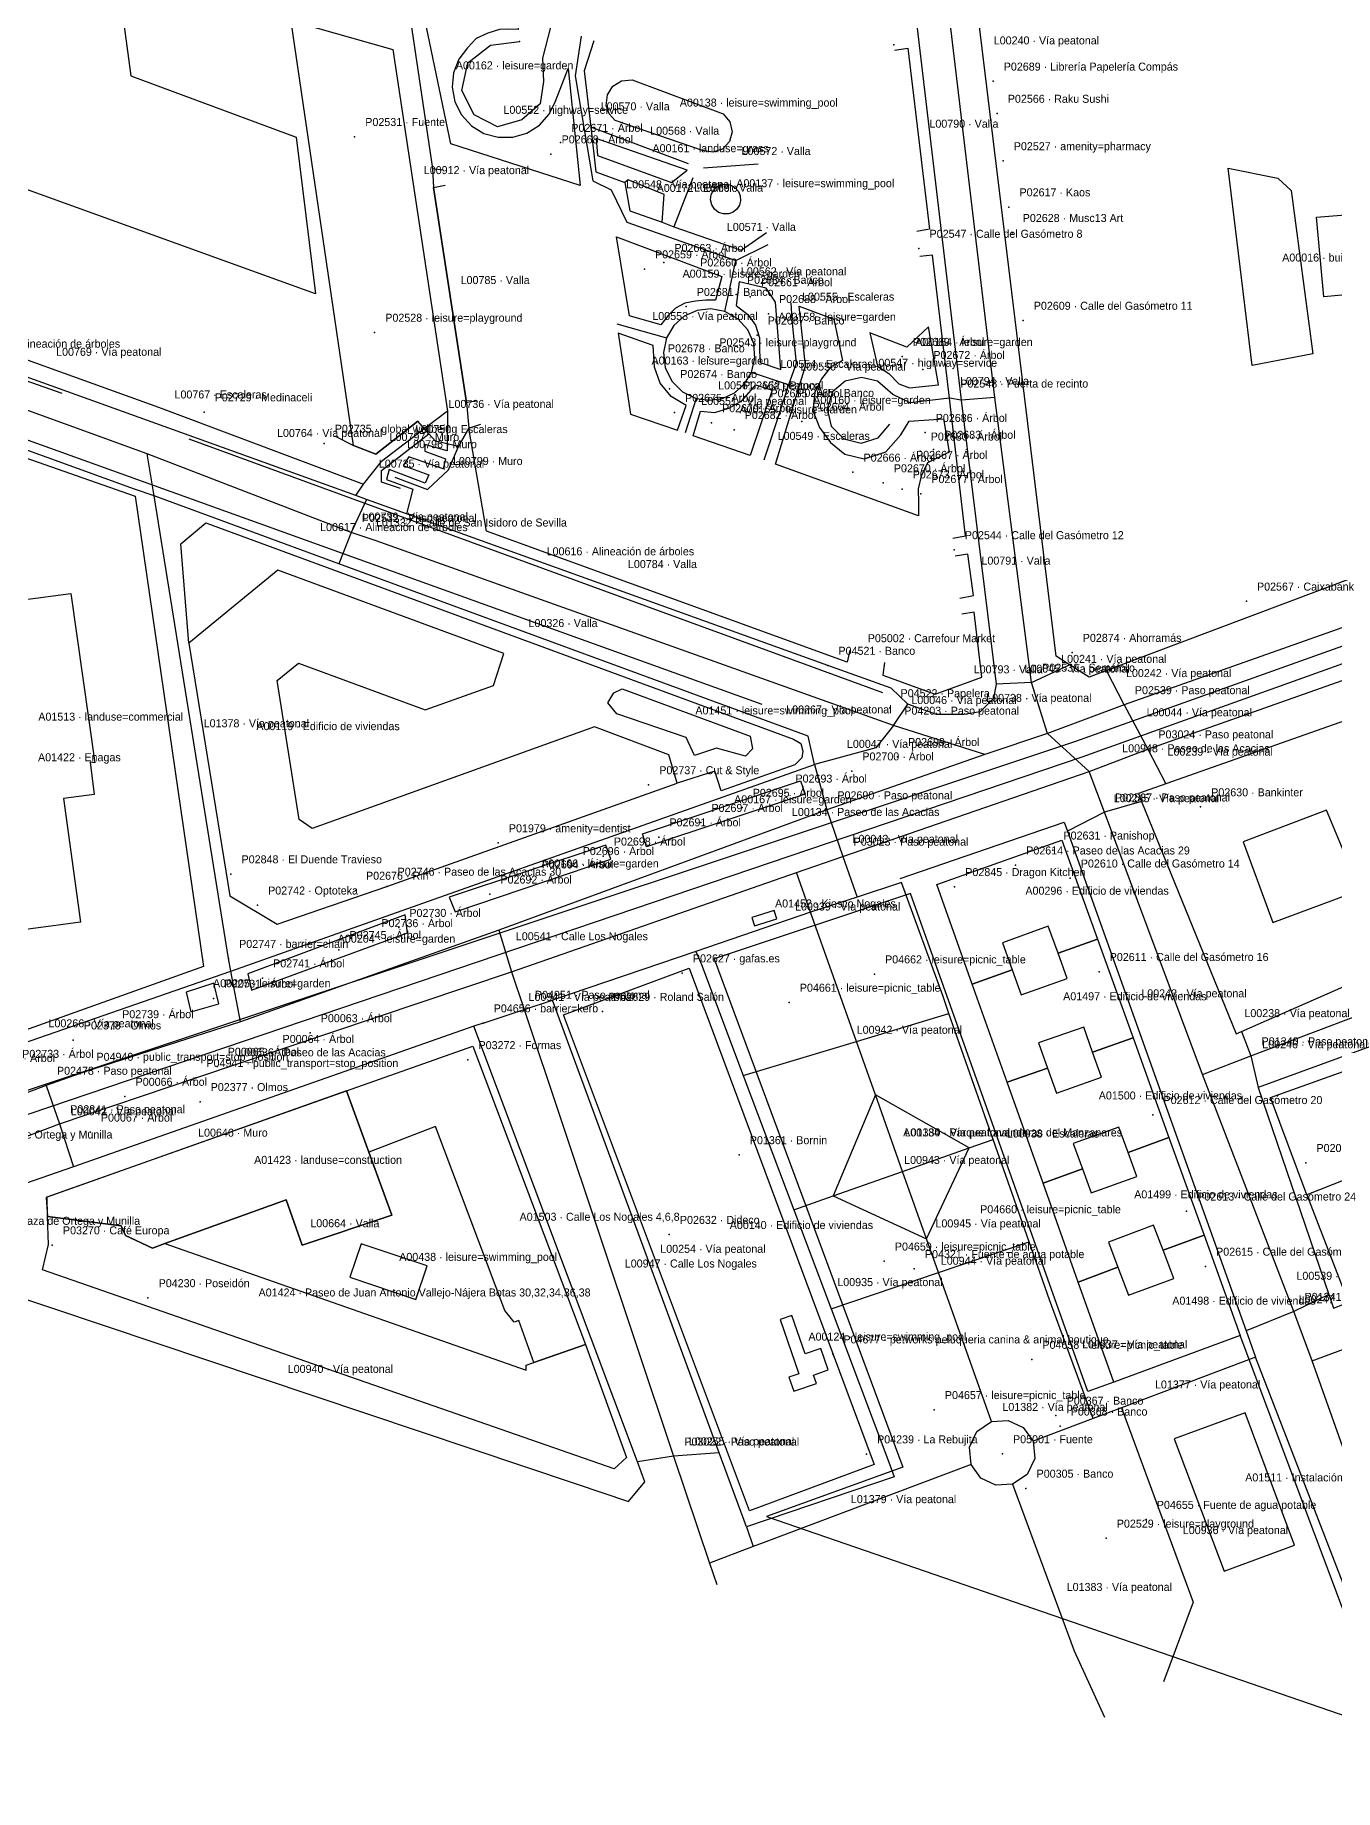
# Model space of a CAD drawing. Header units: metres. Extents: x 436207 to 441321, y 4465685 to 4475088.
# Drawn here: x 439737.2 to 439980.8, y 4472593.1 to 4472921.9 of the extents above; entities that cross this region are included whole.
import ezdxf

# ---------------------------------------------------------------- set-up
doc = ezdxf.new("R2010")
doc.units = ezdxf.units.M
for name, color, linetype, true_color in [('G_A_BAR', 7, 'CONTINUOUS', 0x333333), ('G_A_COM', 7, 'CONTINUOUS', 0xce3b37), ('G_A_EDI', 7, 'CONTINUOUS', 0xa4a4a4), ('G_A_VER', 7, 'CONTINUOUS', 0x4d745d), ('G_L_ACC', 7, 'CONTINUOUS', 0xe68241), ('G_L_BAR', 7, 'CONTINUOUS', 0x333333), ('G_L_EQU', 7, 'CONTINUOUS', 0x8e5aa4), ('G_L_TRA', 7, 'CONTINUOUS', 0x376b91), ('G_L_VER', 7, 'CONTINUOUS', 0x4d745d), ('G_L_VIA', 7, 'CONTINUOUS', 0x555555), ('G_P_ACC', 7, 'CONTINUOUS', 0xe68241), ('G_P_BAR', 7, 'CONTINUOUS', 0x333333), ('G_P_COM', 7, 'CONTINUOUS', 0xce3b37), ('G_P_DIR', 7, 'CONTINUOUS', 0x756bb1), ('G_P_EQU', 7, 'CONTINUOUS', 0x8e5aa4), ('G_P_MOB', 7, 'CONTINUOUS', 0x268c9e), ('G_P_TRA', 7, 'CONTINUOUS', 0x376b91), ('G_P_UMB', 7, 'CONTINUOUS', 0x9e6a39), ('G_P_VER', 7, 'CONTINUOUS', 0x4d745d), ('T_A_BAR', 7, 'CONTINUOUS', 0x333333), ('T_A_COM', 7, 'CONTINUOUS', 0xce3b37), ('T_A_EDI', 7, 'CONTINUOUS', 0xa4a4a4), ('T_A_VER', 7, 'CONTINUOUS', 0x4d745d), ('T_L_ACC', 7, 'CONTINUOUS', 0xe68241), ('T_L_BAR', 7, 'CONTINUOUS', 0x333333), ('T_L_VER', 7, 'CONTINUOUS', 0x4d745d), ('T_L_VIA', 7, 'CONTINUOUS', 0x555555), ('T_P_ACC', 7, 'CONTINUOUS', 0xe68241), ('T_P_BAR', 7, 'CONTINUOUS', 0x333333), ('T_P_COM', 7, 'CONTINUOUS', 0xce3b37), ('T_P_DIR', 7, 'CONTINUOUS', 0x756bb1), ('T_P_EQU', 7, 'CONTINUOUS', 0x8e5aa4), ('T_P_MOB', 7, 'CONTINUOUS', 0x268c9e), ('T_P_TRA', 7, 'CONTINUOUS', 0x376b91), ('T_P_UMB', 7, 'CONTINUOUS', 0x9e6a39), ('T_P_VER', 7, 'CONTINUOUS', 0x4d745d)]:
    doc.layers.add(name, color=color, linetype=linetype, true_color=true_color)

msp = doc.modelspace()

# ---------------------------------------------------------------- linework, layer by layer
at = {"layer": 'G_A_BAR'}
msp.add_lwpolyline([(439699.85, 4472855.12), (439755.9, 4472835.52), (439768.75, 4472747.34), (439729.16, 4472733.26), (439716.6, 4472740.95)], close=True, dxfattribs=at)
at = {"layer": 'G_A_COM'}
msp.add_lwpolyline([(439871.51, 4472756.56), (439872.02, 4472754.95), (439876.19, 4472756.29), (439875.68, 4472757.88)], close=True, dxfattribs=at)
at = {"layer": 'G_A_EDI'}
for points in [[(439960.8, 4472896.96), (439970.12, 4472895.08), (439972.61, 4472892.79), (439976.68, 4472862.15), (439965.29, 4472859.97)], [(439855.08, 4472892.06), (439848.3, 4472894.81), (439847.68, 4472894.27), (439848.63, 4472888.97), (439854.68, 4472886.86)], [(439824.99, 4472806.02), (439782.66, 4472821.61), (439765.97, 4472807.96), (439773.67, 4472760.62), (439782.54, 4472755.31), (439803.11, 4472762.37), (439857.51, 4472781.72), (439855.94, 4472787.05), (439842.01, 4472792.25), (439789.11, 4472773.25), (439786.64, 4472774.92), (439782.53, 4472800.96), (439786.55, 4472804.21), (439810.26, 4472795.46), (439823.08, 4472800.01)], [(439719.61, 4472813.62), (439730.05, 4472815.14), (439730.14, 4472814.01), (439733.85, 4472814.46), (439733.94, 4472815.96), (439743.87, 4472817.26), (439748.36, 4472785.51), (439747.47, 4472785.62), (439748.21, 4472779.58), (439742.46, 4472778.83), (439745.69, 4472755.65), (439717.69, 4472751.91), (439716.17, 4472762.26), (439717.13, 4472762.08), (439716.74, 4472766.1), (439715.37, 4472765.98), (439713.95, 4472776.38), (439726.82, 4472778.08), (439726.36, 4472782.13), (439723.99, 4472782.02)], [(439912.8, 4472744.07), (439906.16, 4472762.72), (439929.6, 4472771.04), (439936.29, 4472752.5), (439928.89, 4472749.85), (439927.05, 4472754.9), (439918.48, 4472751.82), (439920.31, 4472746.76)], [(439936.29, 4472752.5), (439942.96, 4472733.97), (439935.38, 4472731.3), (439933.72, 4472736), (439925.25, 4472733.03), (439926.91, 4472728.33), (439919.35, 4472725.67), (439912.8, 4472744.07), (439920.31, 4472746.76), (439922.01, 4472742.07), (439930.59, 4472745.14), (439928.89, 4472749.85)], [(439859.74, 4472747.04), (439894.43, 4472654.03), (439871.06, 4472645.33), (439836.21, 4472738.29)], [(439975.54, 4472704.59), (439968.74, 4472722.83), (440008.49, 4472737.07), (440016.13, 4472719.47), (440005.36, 4472715.61), (440002.63, 4472722.07), (439985.08, 4472715.85), (439987.43, 4472709.25)], [(439830.66, 4472673.12), (439827.86, 4472680.99), (439826.94, 4472680.72), (439825.19, 4472682.88), (439812.23, 4472717.37), (439799.73, 4472712.54), (439795.51, 4472724.05), (439819.18, 4472732.42), (439840.35, 4472676.53)], [(439926.08, 4472706.77), (439919.35, 4472725.67), (439926.91, 4472728.33), (439928.59, 4472723.61), (439937.05, 4472726.59), (439935.38, 4472731.3), (439942.96, 4472733.97), (439949.69, 4472715.3), (439942.01, 4472712.52), (439940.27, 4472717.28), (439931.74, 4472714.19), (439933.48, 4472709.44)], [(439975.54, 4472704.59), (439982.64, 4472686.12), (440023.98, 4472701.04), (440023.74, 4472701.81), (440016.13, 4472719.47), (440005.36, 4472715.61), (440008.31, 4472708.63), (439989.63, 4472702.34), (439987.43, 4472709.25)], [(439932.68, 4472688.23), (439926.08, 4472706.77), (439933.48, 4472709.44), (439935.12, 4472704.92), (439943.65, 4472707.99), (439942.01, 4472712.52), (439949.69, 4472715.3), (439956.28, 4472697.04), (439948.6, 4472694.18), (439946.82, 4472698.9), (439938.33, 4472695.72), (439940.11, 4472691)], [(439840.35, 4472676.53), (439848.03, 4472655.33), (439845.7, 4472653.2), (439738.56, 4472690.52), (439739.68, 4472695.23), (439739.51, 4472700.53), (439753.28, 4472698.73), (439754.09, 4472696.93), (439759.15, 4472694.56), (439761.49, 4472695.42), (439829.23, 4472671.69), (439829.23, 4472672.64), (439830.66, 4472673.12)], [(439932.68, 4472688.23), (439940.11, 4472691), (439942.1, 4472685.74), (439950.58, 4472688.91), (439948.6, 4472694.18), (439956.28, 4472697.04), (439963.06, 4472678.22), (439939.35, 4472669.48)]]:
    msp.add_lwpolyline(points, close=True, dxfattribs=at)
at = {"layer": 'G_A_VER'}
for points in [[(439687.74, 4472977.42), (439749.68, 4472954.62), (439755.11, 4472914.29), (439786.12, 4472902.79), (439789.72, 4472873.4), (439728.42, 4472895.51), (439722.23, 4472936.27), (439696.94, 4472945.03), (439687.08, 4472945.16), (439686.24, 4472952.21), (439682.95, 4472978.99)], [(439777.32, 4472977.59), (439781.16, 4472976.48), (439784.24, 4472975.14), (439800.9, 4472969.26), (439811.64, 4472896.89), (439811.86, 4472893.32), (439818.01, 4472853.05), (439818.44, 4472848.27), (439816.5, 4472844.83), (439812.2, 4472845.82), (439810.96, 4472847.2), (439808.87, 4472849.54), (439801.04, 4472843.4), (439796.86, 4472844.98)], [(439837.08, 4472915.67), (439839.3, 4472893.72), (439815.08, 4472901.53), (439808.68, 4472932.13), (439827.73, 4472924.98), (439827.72, 4472922.94), (439825.91, 4472923.04), (439824.18, 4472922.95), (439822.01, 4472922.28), (439819.83, 4472921.28), (439818.22, 4472919.49), (439816.61, 4472917.4), (439815.61, 4472914.85), (439815.34, 4472912.12), (439815.84, 4472909.42), (439817.07, 4472906.95), (439818.94, 4472904.93), (439821.29, 4472903.49), (439823.95, 4472902.75), (439826.7, 4472902.77), (439829.35, 4472903.54), (439831.68, 4472905.01), (439833.51, 4472907.06), (439834.71, 4472909.53)], [(439849.09, 4472913.51), (439866.13, 4472907.13), (439867.4, 4472905.68), (439867.84, 4472903.8), (439867.33, 4472901.94), (439866.02, 4472900.54), (439864.18, 4472899.94), (439862.28, 4472900.25), (439845.87, 4472905.89), (439844.77, 4472907.13), (439844.22, 4472908.71), (439844.42, 4472910.72), (439845.42, 4472912.31), (439847.07, 4472913.33)], [(439842.31, 4472902.51), (439842.6, 4472899.34), (439856.46, 4472894.28), (439859.36, 4472896.58)], [(439863.78, 4472891.05), (439863.91, 4472892.01), (439864.36, 4472892.88), (439865.09, 4472893.52), (439865.99, 4472893.89), (439866.87, 4472893.94), (439867.72, 4472893.73), (439868.46, 4472893.25), (439869.02, 4472892.57), (439869.33, 4472891.76), (439869.39, 4472890.88), (439869.17, 4472890.03), (439868.69, 4472889.29), (439868, 4472888.74), (439867.19, 4472888.42), (439866.21, 4472888.39), (439865.28, 4472888.68), (439864.51, 4472889.28), (439863.98, 4472890.09)], [(439984.27, 4472888.34), (439986.17, 4472873.54), (439978.71, 4472872.83), (439977.36, 4472887.79)], [(439865.88, 4472876.67), (439864.71, 4472872.21), (439862.91, 4472872.23), (439860.92, 4472872.04), (439858.95, 4472871.66), (439857.2, 4472870.73), (439855.81, 4472869.33), (439854.47, 4472867.62), (439848.6, 4472869.31), (439846.15, 4472884.07)], [(439869.15, 4472875.66), (439868.58, 4472871.24), (439870.76, 4472869.57), (439872.19, 4472867.55), (439872.95, 4472865.19), (439872.96, 4472862.71), (439873.06, 4472860.58), (439876.94, 4472859.26), (439875.95, 4472871.88), (439874.19, 4472874.51)], [(439886.88, 4472868.64), (439888.49, 4472860.93), (439886.34, 4472859.72), (439884.53, 4472857.49), (439883.32, 4472854.93), (439882.93, 4472851.57), (439884.19, 4472848.34), (439886.26, 4472845.54), (439888.96, 4472843.36), (439892.56, 4472842.52), (439896.62, 4472843.8), (439899.45, 4472846.97), (439901.01, 4472849.57), (439907.45, 4472849.97), (439908.46, 4472843.76), (439904.45, 4472841.74), (439903.26, 4472839.24), (439902.69, 4472836.88), (439902.73, 4472834.23), (439902.77, 4472831.84), (439875.93, 4472841.51), (439881.58, 4472859.92), (439880.39, 4472871.11)], [(439852.98, 4472863.72), (439846.45, 4472866.03), (439848.74, 4472850.85), (439857.58, 4472847.84), (439859.18, 4472852.5), (439856.38, 4472854.2), (439854.34, 4472856.67), (439853.23, 4472859.66)], [(439893.63, 4472866.08), (439895.07, 4472859.84), (439897.2, 4472858.5), (439899.08, 4472856.56), (439901.04, 4472855.83), (439906.47, 4472856.38), (439904.63, 4472867.22), (439900.57, 4472863.43)], [(439872.28, 4472856.39), (439875.33, 4472855.39), (439871.2, 4472843.13), (439860.53, 4472846.8), (439861.88, 4472851.45), (439864.58, 4472851.21), (439867.22, 4472851.99), (439869.63, 4472853.37)], [(439847.19, 4472799.38), (439871.17, 4472790.52), (439871.63, 4472788.12), (439870.3, 4472786.79), (439864.87, 4472788.28), (439860.75, 4472786.87), (439859.2, 4472790.26), (439846.19, 4472794.69), (439844.51, 4472796.76), (439845.62, 4472798.67)], [(439880.62, 4472782.14), (439881.48, 4472779.67), (439851.79, 4472769.81), (439851, 4472772.22)], [(439814.78, 4472760.34), (439815.9, 4472757.6), (439845.07, 4472767.49), (439844.12, 4472770.1)], [(439901.25, 4472761.03), (439864.45, 4472748.81), (439899.83, 4472653.54), (439874.28, 4472644.27), (439990.83, 4472604.09), (439963.06, 4472678.22), (439939.35, 4472669.48), (439934.48, 4472667.69)], [(439806.97, 4472753.68), (439806.51, 4472757.07), (439777.05, 4472745.96), (439777.72, 4472742.9)], [(439770.67, 4472744.26), (439765.45, 4472742.54), (439766.34, 4472738.85), (439771.57, 4472740.39)], [(439739.4, 4472704.2), (439795.51, 4472724.05), (439799.73, 4472712.54), (439804.03, 4472700.73), (439787.24, 4472695.11), (439784.19, 4472703.65), (439761.49, 4472695.42), (439759.15, 4472694.56), (439754.09, 4472696.93), (439753.28, 4472698.73), (439739.51, 4472700.53)], [(439798.3, 4472695.41), (439796.16, 4472689.13), (439808.53, 4472684.96), (439810.66, 4472691.25)], [(439879.37, 4472667.77), (439883.6, 4472669.23), (439883.05, 4472670.8), (439885.8, 4472671.76), (439884.41, 4472675.75), (439881.52, 4472674.75), (439879.02, 4472681.95), (439876.8, 4472681.19), (439880.34, 4472671.03), (439878.46, 4472670.38)], [(439963.97, 4472663.74), (439950.69, 4472658.83), (439960.02, 4472634.07), (439973.22, 4472638.89)]]:
    msp.add_lwpolyline(points, close=True, dxfattribs=at)
at = {"layer": 'G_L_ACC'}
for points in [[(439878.83, 4472871.7), (439879.02, 4472868.58)], [(439878.35, 4472856.39), (439871.44, 4472858.69)], [(439760.27, 4472852.18), (439762.31, 4472851.44)], [(439810.85, 4472848.67), (439802.06, 4472841.98)], [(439874.92, 4472845.83), (439873.76, 4472842.26)], [(439927.27, 4472684.92), (439923.47, 4472695.74), (439916.74, 4472714.93), (439908.45, 4472738.56), (439907.35, 4472741.71)]]:
    msp.add_lwpolyline(points, dxfattribs=at)
at = {"layer": 'G_L_BAR'}
for points in [[(439822.6, 4472957.69), (439823.59, 4472960.72), (439800.9, 4472969.26), (439811.64, 4472896.89), (439813.6, 4472896.66)], [(439841.87, 4472920.86), (439840.1, 4472915.19), (439841.3, 4472904.67), (439842.25, 4472896.29), (439847.68, 4472894.27)], [(439898.24, 4472919.1), (439900.75, 4472919.48), (439904.83, 4472885.52), (439902.43, 4472885.07)], [(439859.6, 4472897.79), (439841.3, 4472904.67)], [(439862.47, 4472897.04), (439872.68, 4472897.8)], [(439820.08, 4472853.28), (439818.01, 4472853.05), (439811.86, 4472893.32), (439814.03, 4472893.78)], [(439860.43, 4472895.15), (439856.89, 4472885.97)], [(439854.68, 4472886.86), (439856.89, 4472885.97), (439869.48, 4472881.58), (439874.27, 4472884.91)], [(439909.18, 4472827.63), (439911.56, 4472828.08), (439908.58, 4472853.85), (439905.37, 4472880.64), (439903, 4472880.44)], [(439793.25, 4472846.81), (439796.86, 4472844.98), (439801.04, 4472843.4), (439808.87, 4472849.54)], [(439805.66, 4472836.91), (439802.08, 4472838.14), (439802.09, 4472840.29), (439810.96, 4472847.2), (439812.2, 4472845.82)], [(439804.6, 4472839.07), (439810.69, 4472836.76), (439814.67, 4472840.42), (439816.5, 4472844.83), (439818.44, 4472848.27)], [(439889.89, 4472806.61), (439889.37, 4472804.39), (439821.77, 4472828.91), (439818.44, 4472848.27), (439820.72, 4472848.97)], [(439765.97, 4472807.96), (439764.46, 4472826.57), (439769.19, 4472830.52), (439879.29, 4472789.93), (439880.71, 4472789.13), (439881.05, 4472787.7), (439880.9, 4472786.46), (439879.55, 4472785.15), (439865.77, 4472780.3), (439864.57, 4472783.99), (439857.51, 4472781.72)], [(439910.52, 4472816.39), (439913.05, 4472816.87), (439912.01, 4472824.6), (439909.59, 4472824.27)], [(439896.39, 4472804.31), (439896.06, 4472801.95), (439905.86, 4472798.41), (439914.62, 4472801.56), (439913.16, 4472813.77), (439910.87, 4472813.4)], [(439795.51, 4472724.05), (439739.25, 4472704.07), (439739.51, 4472700.53)], [(439761.49, 4472695.42), (439784.19, 4472703.65), (439787.24, 4472695.11), (439804.03, 4472700.73), (439799.73, 4472712.54)]]:
    msp.add_lwpolyline(points, dxfattribs=at)
at = {"layer": 'G_L_EQU'}
msp.add_lwpolyline([(439969.18, 4472755.58), (439985.49, 4472761.65), (439979.22, 4472776.65), (439963.57, 4472770.73), (439969.18, 4472755.58)], dxfattribs=at)
at = {"layer": 'G_L_TRA'}
for points in [[(440232.9, 4472939.23), (440229.42, 4472930.53), (440224.48, 4472920.8), (440219.49, 4472913.15), (440213.49, 4472905.57), (440205.01, 4472896.83), (440197.51, 4472890.38), (440186.24, 4472882.92), (440174.04, 4472876.45), (440161.54, 4472871.54), (440100.46, 4472849.64), (440042.92, 4472829.07), (439932.19, 4472789.5)], [(440235.67, 4472938.54), (440232.02, 4472929.27), (440226.88, 4472919.33), (440221.74, 4472911.21), (440215.77, 4472903.21), (440206.82, 4472894.1), (440198.77, 4472887.12), (440187.74, 4472879.77), (440174.9, 4472873.72), (440161.7, 4472868.4), (440149.76, 4472864.11), (440101.94, 4472846.93), (440014.3, 4472815.56), (439933.33, 4472786.57)], [(439932.19, 4472789.5), (439716.89, 4472717.85), (439690.3, 4472705.73), (439664.9, 4472691.47), (439581.56, 4472625.1), (439532.93, 4472587.26), (439516.69, 4472569.47), (439502.44, 4472549.88), (439494.56, 4472531.23), (439391.83, 4472276.47), (439379.71, 4472256.39), (439362.21, 4472238.4), (439338.46, 4472218.33), (439175.21, 4472103.51), (438858.95, 4471873.18), (438826.24, 4471849.55), (438776.38, 4471813.89), (438608.36, 4471695.75)], [(439933.33, 4472786.57), (439717.89, 4472713.57), (439690.24, 4472700.77), (439665.82, 4472685.52), (439586.21, 4472620.35), (439535.39, 4472582.3), (439521.17, 4472567.6), (439506.92, 4472548.14), (439498.64, 4472530.8), (439395.66, 4472276.42), (439383.11, 4472255.66), (439365.1, 4472235.99), (439338.9, 4472215.12), (439177.53, 4472100.76), (439146.53, 4472078.26), (438860.91, 4471870.85), (438828.02, 4471847.42), (438778.47, 4471811.11), (438609.85, 4471693.69)]]:
    msp.add_lwpolyline(points, dxfattribs=at)
at = {"layer": 'G_L_VER'}
for points in [[(439742.22, 4472854.71), (439704.68, 4472867.95)], [(439873.42, 4472796.43), (439703.73, 4472857.47)], [(439896.07, 4472798.62), (439766.02, 4472846.21)]]:
    msp.add_lwpolyline(points, dxfattribs=at)
at = {"layer": 'G_L_VIA'}
for points in [[(439926.95, 4472791.05), (439923.92, 4472800.61), (439917.02, 4472853.96), (439906.92, 4472938.99), (439905.4, 4472951.65), (439903.61, 4472966.57), (439897.71, 4473012.71), (439893.72, 4473048.66), (439890.99, 4473059.57)], [(439780.96, 4472978.29), (439781.16, 4472976.48), (439785.71, 4472934.3), (439789.63, 4472923.31), (439804.19, 4472919.19), (439814.45, 4472851.41), (439814.39, 4472844), (439810.21, 4472845.2), (439810.19, 4472843.91), (439814.07, 4472842.52), (439813.64, 4472840.61), (439807.21, 4472842.84), (439806.17, 4472841.27), (439810.93, 4472839.52), (439810.26, 4472837.95), (439803.54, 4472840.49), (439803, 4472838.62), (439807.95, 4472836.83), (439806.77, 4472832.19)], [(440011.89, 4472830.63), (439937.98, 4472802.8), (439934.7, 4472801.56), (439931.04, 4472803.91), (439928.54, 4472805.52), (439910.82, 4472951.27), (439913.59, 4472955), (439914.74, 4472954.72), (439992.17, 4472935.8), (440010.28, 4472931.27), (440014.98, 4472912.34), (440024.57, 4472867.14)], [(439901.48, 4472931.7), (439910.77, 4472853.48), (439917.27, 4472800.25), (439916.8, 4472797.57), (439914.27, 4472795.09), (439911.21, 4472794.57), (439906.09, 4472794.61), (439900.72, 4472796.53), (439897.63, 4472799.49), (439885.74, 4472803.77), (439806.77, 4472832.19), (439799.25, 4472834.9), (439797.28, 4472835.61), (439696.36, 4472871.93), (439694.62, 4472872.87), (439690.37, 4472903.21), (439683.53, 4472952.05)], [(439833.85, 4472923.67), (439832.27, 4472917.61), (439832.46, 4472913.21), (439831.84, 4472909), (439828.42, 4472906.02), (439823.82, 4472904.7), (439819.45, 4472906.96), (439817.13, 4472911.53), (439818.3, 4472916.73), (439822.51, 4472920.02), (439827.94, 4472920.7)], [(439839.53, 4472921.7), (439838.38, 4472914.29), (439841.68, 4472894.57), (439845.12, 4472892.93), (439848.1, 4472886.82), (439868.49, 4472879.68), (439874.55, 4472882.66)], [(439866.44, 4472870.09), (439868.49, 4472879.68)], [(439915.19, 4472787.09), (439898.08, 4472792.55), (439801.07, 4472827.16), (439796.42, 4472828.67), (439758.19, 4472843.42), (439696.17, 4472865.94), (439683.56, 4472870.34)], [(439863.84, 4472870.59), (439861.23, 4472870.29), (439858.83, 4472869.21), (439856.86, 4472867.46), (439855.52, 4472865.19), (439854.92, 4472862.44), (439855.26, 4472859.62), (439856.49, 4472857.08), (439858.49, 4472855.07), (439861.04, 4472853.82), (439863.52, 4472853.46), (439866, 4472853.82), (439868.27, 4472854.89), (439870.14, 4472856.56), (439871.44, 4472858.69), (439872.09, 4472861.39), (439871.85, 4472864.14), (439870.74, 4472866.68), (439868.86, 4472868.74), (439866.44, 4472870.09), (439863.84, 4472870.59)], [(439717.93, 4472867.41), (439760.27, 4472852.18)], [(439846.19, 4472867.82), (439855.52, 4472865.19)], [(439879.02, 4472868.58), (439879.81, 4472860.37), (439878.35, 4472856.39), (439874.92, 4472845.83)], [(439755.77, 4472836.8), (439696.6, 4472858.22), (439711.9, 4472751.23)], [(439917.02, 4472853.96), (439910.77, 4472853.48), (439908.58, 4472853.85), (439901.19, 4472853.01), (439897.96, 4472854.55), (439895.07, 4472857.03), (439892.04, 4472857.76), (439889.02, 4472857.06), (439886.64, 4472855.04), (439885.6, 4472851.88), (439886.37, 4472848.63), (439888.72, 4472846.26), (439891.97, 4472845.45), (439895.17, 4472846.46), (439897.37, 4472848.97)], [(439861.04, 4472853.82), (439858.98, 4472847.34)], [(439762.31, 4472851.44), (439798.72, 4472837.74)], [(439814.45, 4472851.41), (439810.85, 4472848.67)], [(439775.67, 4472737.01), (439773.87, 4472746.46), (439773.41, 4472748.84), (439759.46, 4472835.57), (439758.19, 4472843.42)], [(439797.28, 4472835.61), (439798.72, 4472837.74), (439802.06, 4472841.98)], [(439773.87, 4472746.46), (439883.25, 4472785.23), (439882.07, 4472790.53), (439794.08, 4472822.85), (439759.46, 4472835.57), (439755.77, 4472836.8)], [(439799.25, 4472834.9), (439796.42, 4472828.67), (439794.08, 4472822.85)], [(440038.5, 4472830.55), (440030.93, 4472827.66), (440011.96, 4472821.4), (439941.3, 4472796.39), (439926.95, 4472791.05), (439915.19, 4472787.09), (439885.54, 4472776.69), (439824.05, 4472754.18), (439775.67, 4472737.01), (439746.67, 4472727.69), (439739.26, 4472725.07), (439715.68, 4472716.18)], [(439826.48, 4472746.38), (439879.88, 4472764.97), (439888.58, 4472768), (439934.72, 4472783.88), (439945.71, 4472788.11), (439989.61, 4472803.59), (440008.91, 4472810.36), (440033.48, 4472819.12), (440050.78, 4472826.19)], [(440035.33, 4472812.97), (439992.55, 4472796.87), (439949.12, 4472781.62), (439943.95, 4472779.81), (439944.57, 4472778.27), (439962.29, 4472734.73), (439963.26, 4472735.15), (440010.44, 4472755.92), (440056.87, 4472772.52), (440063.95, 4472775.05), (440048.16, 4472805.16)], [(439923.92, 4472800.61), (439931.04, 4472803.91)], [(439923.92, 4472800.61), (439917.27, 4472800.25)], [(439941.3, 4472796.39), (439937.98, 4472802.8)], [(439898.08, 4472792.55), (439900.72, 4472796.53)], [(439941.3, 4472796.39), (439945.71, 4472788.11)], [(439898.08, 4472792.55), (439894.74, 4472788.33), (439883.25, 4472785.23), (439885.54, 4472776.69)], [(440011.92, 4472579.45), (440002.3, 4472603.95), (439990.96, 4472632.84), (439976.56, 4472673.48), (439973.11, 4472682.7), (439955.95, 4472727.15), (439937.6, 4472776.28), (439934.72, 4472783.88), (439926.95, 4472791.05)], [(439945.71, 4472788.11), (439949.12, 4472781.62)], [(439944.57, 4472778.27), (439937.6, 4472776.28), (439930.64, 4472772.75)], [(439885.54, 4472776.69), (439888.58, 4472768), (439891.25, 4472760.37)], [(439899.32, 4472763.88), (439930.05, 4472774.43), (439930.64, 4472772.75), (439964.17, 4472679.08), (439965.93, 4472674.16)], [(439955.95, 4472727.15), (439965.05, 4472730.59), (440013.51, 4472748.9), (440059.75, 4472766.58), (440077.82, 4472773.49)], [(439916.42, 4472662.06), (439906.5, 4472690.01), (439904.27, 4472696.3), (439899.77, 4472708.95), (439894.66, 4472723.33), (439891.11, 4472733.33), (439882.52, 4472757.52), (439879.88, 4472764.97)], [(439907.35, 4472741.71), (439899.57, 4472763.08), (439891.25, 4472760.37), (439882.52, 4472757.52), (439861.01, 4472750.19), (439834.17, 4472741.05)], [(439966.42, 4472724.69), (439979.64, 4472685.88), (439980.51, 4472683.33), (439982.47, 4472684.05), (440034.03, 4472702.97), (440084.27, 4472721.3), (440089.35, 4472723.16), (440068.94, 4472761.6), (440063.11, 4472759.53), (440016.19, 4472742.89), (439966.42, 4472724.69)], [(439711.9, 4472751.23), (439713.44, 4472740.45), (439728.98, 4472730.96), (439773.87, 4472746.46)], [(439824.05, 4472754.18), (439826.48, 4472746.38)], [(439861.01, 4472750.19), (439862.04, 4472747.71), (439869.87, 4472726.94), (439879.37, 4472701.77), (439886.37, 4472683.21), (439897.21, 4472654.45), (439898.21, 4472651.7), (439870.5, 4472642.35), (439871.73, 4472638.64)], [(439720.28, 4472709.73), (439741.74, 4472717.86), (439767.28, 4472726.52), (439826.48, 4472746.38)], [(439826.48, 4472746.38), (439828.85, 4472739.3), (439856.85, 4472655.57), (439863.54, 4472635.57), (439864.93, 4472631.53)], [(439821.12, 4472736.76), (439828.85, 4472739.3), (439834.17, 4472741.05)], [(439870.5, 4472642.35), (439865.4, 4472656.21), (439834.17, 4472741.05)], [(439869.87, 4472726.94), (439891.11, 4472733.33), (439908.45, 4472738.56)], [(439821.12, 4472736.76), (439819.38, 4472736.15), (439744.38, 4472709.83), (439733.73, 4472706.1), (439732.53, 4472685.96), (439740.22, 4472683.38), (439838.6, 4472650.39), (439848.41, 4472647.09), (439851.47, 4472650.81), (439850.07, 4472654.53), (439819.38, 4472736.15)], [(439963.26, 4472735.15), (439965.05, 4472730.59), (439966.42, 4472724.69)], [(439739.26, 4472725.07), (439741.74, 4472717.86), (439744.38, 4472709.83)], [(439894.66, 4472723.33), (439886.76, 4472704.37), (439904.27, 4472696.3), (439912.24, 4472713.35), (439894.66, 4472723.33)], [(439976.56, 4472673.48), (439985.08, 4472676.64), (440037.17, 4472695.96), (440086.9, 4472713.48), (440106.08, 4472720.25)], [(439879.37, 4472701.77), (439886.76, 4472704.37), (439899.77, 4472708.95), (439912.24, 4472713.35), (439916.74, 4472714.93)], [(439886.37, 4472683.21), (439906.5, 4472690.01), (439923.47, 4472695.74)], [(439979.64, 4472685.88), (439973.11, 4472682.7), (439964.17, 4472679.08)], [(439935.51, 4472662.68), (439927.27, 4472684.92)], [(439965.93, 4472674.16), (439940.82, 4472664.68), (439935.51, 4472662.68), (439924.21, 4472658.4)], [(439994.16, 4472601.25), (439965.93, 4472674.16)], [(439920.35, 4472650.33), (439917.23, 4472650.14), (439914.41, 4472651.48), (439912.61, 4472654.01), (439912.3, 4472657.27), (439913.7, 4472660.23), (439916.42, 4472662.06), (439919.55, 4472662.28), (439922.39, 4472660.95), (439924.21, 4472658.4), (439924.52, 4472655.13), (439923.11, 4472652.15), (439920.35, 4472650.33)], [(439940.82, 4472664.68), (439954.24, 4472628.23), (439948.67, 4472613.33)], [(439865.4, 4472656.21), (439856.85, 4472655.57), (439850.07, 4472654.53)], [(439912.61, 4472654.01), (439873.63, 4472639.36), (439871.73, 4472638.64), (439863.54, 4472635.57)], [(439920.35, 4472650.33), (439931.93, 4472619.14), (439937.6, 4472606.7)]]:
    msp.add_lwpolyline(points, dxfattribs=at)
at = {"layer": 'G_P_ACC'}
for p in [(439796.42, 4472828.67), (439923.92, 4472800.61), (439941.3, 4472796.39), (439898.08, 4472792.55), (439945.71, 4472788.11), (439885.54, 4472776.69), (439937.6, 4472776.28), (439888.58, 4472768), (439828.85, 4472739.3), (439965.05, 4472730.59), (439739.26, 4472725.07), (439741.74, 4472717.86), (439973.11, 4472682.7), (439856.85, 4472655.57)]:
    msp.add_point(p, dxfattribs=at)
at = {"layer": 'G_P_BAR'}
for p in [(439908.58, 4472853.85), (439773.41, 4472748.84), (439821.12, 4472736.76)]:
    msp.add_point(p, dxfattribs=at)
at = {"layer": 'G_P_COM'}
for p in [(439916.72, 4472913.25), (439919.68, 4472889.69), (439768.82, 4472851.27), (439791.33, 4472845.38), (439891.23, 4472806.13), (439931.53, 4472806.2), (439852.16, 4472781.39), (439927.92, 4472769.15), (439797.19, 4472761.62), (439778.84, 4472758.85), (439858.46, 4472746.13), (439843.53, 4472738.92), (439818.28, 4472729.87), (439856.02, 4472697.12), (439886.67, 4472674.72)]:
    msp.add_point(p, dxfattribs=at)
at = {"layer": 'G_P_DIR'}
for p in [(439898.12, 4472920.07), (439902.82, 4472881.92), (439922.35, 4472868.43), (439909.44, 4472825.44), (439920.93, 4472766.35), (439803.11, 4472762.37), (439931.17, 4472763.91), (439936.58, 4472746.39), (439946.67, 4472719.58), (439953, 4472701.5), (439956.53, 4472691.16)]:
    msp.add_point(p, dxfattribs=at)
at = {"layer": 'G_P_EQU'}
for p in [(439827.94, 4472920.7), (439917.48, 4472907.22), (439918.6, 4472898.33), (439823.97, 4472770.51), (439773.86, 4472764.69), (439909.51, 4472762.3), (439869.13, 4472712.06), (439975.34, 4472710.59), (439758.32, 4472685.26), (439892.98, 4472655.99)]:
    msp.add_point(p, dxfattribs=at)
at = {"layer": 'G_P_MOB'}
for p in [(439797.05, 4472902.87), (439868.59, 4472873.29), (439859.19, 4472871.02), (439872.49, 4472865.67), (439853.78, 4472860.45), (439856.09, 4472855.64), (439867.88, 4472853.5), (439878.02, 4472852.09), (439885.74, 4472803.77), (439897.38, 4472795.82), (439901.94, 4472690.71), (439928.51, 4472663.24), (439929.27, 4472661.2), (439918.46, 4472656.02), (439922.88, 4472649.56), (439945.41, 4472643.72)]:
    msp.add_point(p, dxfattribs=at)
at = {"layer": 'G_P_TRA'}
for p in [(439744.3, 4472733.56), (439746.67, 4472727.69), (439767.28, 4472726.52), (439768.07, 4472722.01)]:
    msp.add_point(p, dxfattribs=at)
at = {"layer": 'G_P_UMB'}
for p in [(439964.19, 4472815.8), (439955.61, 4472777.25), (439740.38, 4472695.16)]:
    msp.add_point(p, dxfattribs=at)
at = {"layer": 'G_P_VER'}
for p in [(439833.85, 4472899.61), (439835.67, 4472901.77), (439920.28, 4472884.88), (439854.99, 4472879.26), (439851.36, 4472878.06), (439859.83, 4472876.54), (439871.22, 4472872.84), (439874.6, 4472869.69), (439800.8, 4472866.19), (439863.41, 4472861.58), (439899.7, 4472861.67), (439903.53, 4472859.21), (439856.99, 4472851.17), (439873, 4472852.02), (439863.92, 4472849.24), (439868.16, 4472847.96), (439880.88, 4472849.52), (439903.97, 4472847.41), (439903.04, 4472843.92), (439905.56, 4472844.25), (439890.44, 4472839.97), (439900.28, 4472840.49), (439896.13, 4472837.97), (439899.65, 4472836.83), (439903.15, 4472835.95), (439890.22, 4472783.98), (439898.78, 4472786.67), (439877.68, 4472779.83), (439861.93, 4472774.32), (439869.67, 4472777.16), (439854.06, 4472771.62), (439843.64, 4472768.03), (439837.8, 4472766.24), (439822.38, 4472760.9), (439830.14, 4472763.73), (439805.32, 4472754.65), (439800.08, 4472752.73), (439794.1, 4472750.5), (439779.78, 4472745.19), (439894.48, 4472745.94), (439770.58, 4472741.38), (439878.5, 4472740.63), (439751.48, 4472735.67), (439788.7, 4472734.92), (439771.27, 4472728.63), (439781.55, 4472731.03), (439754, 4472723), (439747.49, 4472716.29), (439912.3, 4472699.11), (439896.31, 4472692.13), (439923.96, 4472673.71), (439905.69, 4472664.29), (439937.91, 4472640.2)]:
    msp.add_point(p, dxfattribs=at)

# ---------------------------------------------------------------- texts
at = {"layer": 'T_A_BAR'}
msp.add_text('A01513 · landuse=commercial', height=1.5, dxfattribs=at).set_placement((439737.76, 4472793.43))
at = {"layer": 'T_A_COM'}
msp.add_text('A01452 · Kiosco Nogales', height=1.5, dxfattribs=at).set_placement((439875.85, 4472758.42))
at = {"layer": 'T_A_EDI'}
for s, p in [('A00172 · Edificio', (439853.66, 4472892.52)), ('A00016 · building=roof', (439970.91, 4472879.47)), ('A00119 · Edificio de viviendas', (439778.63, 4472791.65)), ('A01422 · Enagas', (439737.71, 4472785.82)), ('A00296 · Edificio de viviendas', (439922.78, 4472760.81)), ('A01497 · Edificio de viviendas', (439929.86, 4472741.03)), ('A01500 · Edificio de viviendas', (439936.53, 4472722.44)), ('A01499 · Edificio de viviendas', (439943.17, 4472703.91)), ('A01503 · Calle Los Nogales 4,6,8', (439827.97, 4472699.71)), ('A00140 · Edificio de viviendas', (439867.36, 4472698.16)), ('A01424 · Paseo de Juan Antonio Vallejo-Nájera Botas 30,32,34,36,38', (439779.05, 4472685.52)), ('A01498 · Edificio de viviendas', (439950.31, 4472683.98))]:
    msp.add_text(s, height=1.5, dxfattribs=at).set_placement(p)
at = {"layer": 'T_A_VER'}
for s, p in [('A00162 · leisure=garden', (439816.03, 4472915.48)), ('A00138 · leisure=swimming_pool', (439858, 4472908.51)), ('A00161 · landuse=grass', (439852.88, 4472899.96)), ('A00137 · leisure=swimming_pool', (439868.59, 4472893.4)), ('A00159 · leisure=garden', (439858.52, 4472876.45)), ('A00158 · leisure=garden', (439876.47, 4472868.37)), ('A00164 · leisure=garden', (439902.12, 4472863.64)), ('A00163 · leisure=garden', (439852.71, 4472860.16)), ('A00160 · leisure=garden', (439883.01, 4472852.77)), ('A00165 · leisure=garden', (439869.18, 4472851.01)), ('A01451 · leisure=swimming_pool', (439860.92, 4472794.6)), ('A00167 · leisure=garden', (439868.19, 4472777.94)), ('A00166 · leisure=garden', (439832.03, 4472765.92)), ('A00204 · leisure=garden', (439793.89, 4472751.82)), ('A00205 · leisure=garden', (439770.51, 4472743.47)), ('A00134 · Parque Lavanderas del Manzanares', (439899.86, 4472715.51)), ('A01423 · landuse=construction', (439778.22, 4472710.37)), ('A00438 · leisure=swimming_pool', (439805.41, 4472692.19)), ('A00124 · leisure=swimming_pool', (439882.11, 4472677.25)), ('A01511 · Instalación Deportiva Municipal Básica Doctor Vallejo-Nájera', (439963.98, 4472650.86))]:
    msp.add_text(s, height=1.5, dxfattribs=at).set_placement(p)
at = {"layer": 'T_L_ACC'}
for s, p in [('L00555 · Escaleras', (439880.92, 4472872.14)), ('L00554 · Escaleras', (439876.89, 4472859.54)), ('L00767 · Escaleras', (439763.29, 4472853.81)), ('L00750 · Escaleras', (439808.45, 4472847.32)), ('L00549 · Escaleras', (439876.34, 4472846.05)), ('L00938 · Escaleras', (439919.31, 4472715.31))]:
    msp.add_text(s, height=1.5, dxfattribs=at).set_placement(p)
at = {"layer": 'T_L_BAR'}
for s, p in [('L00570 · Valla', (439843.17, 4472907.81)), ('L00790 · Valla', (439904.79, 4472904.55)), ('L00568 · Valla', (439852.45, 4472903.23)), ('L00572 · Valla', (439869.58, 4472899.42)), ('L00569 · Valla', (439860.66, 4472892.56)), ('L00571 · Valla', (439866.82, 4472885.21)), ('L00785 · Valla', (439816.92, 4472875.25)), ('L00794 · Valla', (439910.52, 4472856.34)), ('L00797 · Muro', (439803.61, 4472845.84)), ('L00796 · Muro', (439806.92, 4472844.49)), ('L00799 · Muro', (439815.49, 4472841.34)), ('L00784 · Valla', (439848.28, 4472822.02)), ('L00791 · Valla', (439914.54, 4472822.67)), ('L00326 · Valla', (439829.65, 4472810.97)), ('L00793 · Valla', (439913.09, 4472802.29)), ('L00646 · Muro', (439767.71, 4472715.47)), ('L00664 · Valla', (439788.75, 4472698.5))]:
    msp.add_text(s, height=1.5, dxfattribs=at).set_placement(p)
at = {"layer": 'T_L_VER'}
for s, p in [('L00618 · Alineación de árboles', (439725.45, 4472863.33)), ('L00617 · Alineación de árboles', (439790.58, 4472828.95)), ('L00616 · Alineación de árboles', (439833.04, 4472824.41))]:
    msp.add_text(s, height=1.5, dxfattribs=at).set_placement(p)
at = {"layer": 'T_L_VIA'}
for s, p in [('L00240 · Vía peatonal', (439916.85, 4472920.16)), ('L00552 · highway=service', (439824.95, 4472907.15)), ('L00912 · Vía peatonal', (439810.02, 4472895.85)), ('L00548 · Vía peatonal', (439847.96, 4472893.2)), ('L00562 · Vía peatonal', (439869.46, 4472876.88)), ('L00553 · Vía peatonal', (439852.85, 4472868.51)), ('L00769 · Vía peatonal', (439741.1, 4472861.8)), ('L00550 · Vía peatonal', (439880.59, 4472859.04)), ('L00547 · highway=service', (439894.11, 4472859.75)), ('L00561 · Vía peatonal', (439865.19, 4472855.51)), ('L00736 · Vía peatonal', (439814.65, 4472852.04)), ('L00551 · Vía peatonal', (439862.01, 4472852.58)), ('L00764 · Vía peatonal', (439782.51, 4472846.59)), ('L00735 · Vía peatonal', (439801.59, 4472840.85)), ('L00739 · Vía peatonal', (439798.54, 4472830.93)), ('L01332 · Calle de San Isidoro de Sevilla', (439801.05, 4472829.81)), ('L00045 · Vía peatonal', (439922.59, 4472802.43)), ('L00241 · Vía peatonal', (439929.48, 4472804.26)), ('L00242 · Vía peatonal', (439941.64, 4472801.6)), ('L00046 · Vía peatonal', (439901.4, 4472796.54)), ('L00738 · Vía peatonal', (439915.43, 4472796.95)), ('L01378 · Vía peatonal', (439768.76, 4472792.19)), ('L00267 · Vía peatonal', (439877.95, 4472794.78)), ('L00044 · Vía peatonal', (439945.5, 4472794.25)), ('L00047 · Vía peatonal', (439889.33, 4472788.33)), ('L00948 · Paseo de las Acacias', (439940.92, 4472787.5)), ('L00239 · Vía peatonal', (439949.42, 4472786.87)), ('L00245 · Vía peatonal', (439939.35, 4472778.15)), ('L00134 · Paseo de las Acacias', (439879.01, 4472775.57)), ('L00043 · Vía peatonal', (439890.39, 4472770.53)), ('L00939 · Vía peatonal', (439879.6, 4472757.85)), ('L00541 · Calle Los Nogales', (439827.27, 4472752.28)), ('L00941 · Vía peatonal', (439829.65, 4472740.91)), ('L00243 · Vía peatonal', (439944.51, 4472741.58)), ('L00238 · Vía peatonal', (439963.83, 4472737.87)), ('L00266 · Vía peatonal', (439739.67, 4472735.96)), ('L00942 · Vía peatonal', (439891.16, 4472734.75)), ('L00636 · Paseo de las Acacias', (439775.22, 4472730.52)), ('L00246 · Vía peatonal', (439967.18, 4472732.03)), ('L00042 · Vía peatonal', (439743.87, 4472719.47)), ('L00634 · Plaza de Ortega y Munilla', (439720.21, 4472715.12)), ('L01380 · Vía peatonal', (439900.15, 4472715.52)), ('L00943 · Vía peatonal', (439900.05, 4472710.35)), ('L01285 · Plaza de Ortega y Munilla', (439725.4, 4472698.95)), ('L00945 · Vía peatonal', (439905.92, 4472698.46)), ('L00254 · Vía peatonal', (439854.34, 4472693.7)), ('L00947 · Calle Los Nogales', (439847.69, 4472690.95)), ('L00944 · Vía peatonal', (439906.92, 4472691.47)), ('L00935 · Vía peatonal', (439887.52, 4472687.46)), ('L00539 · Calle del Gasómetro', (439973.58, 4472688.65)), ('L00247 · Vía peatonal', (439974.01, 4472684.25)), ('L00937 · Vía peatonal', (439933.39, 4472675.8)), ('L00940 · Vía peatonal', (439784.51, 4472671.2)), ('L01377 · Vía peatonal', (439947.07, 4472668.28)), ('L01382 · Vía peatonal', (439918.47, 4472664.07)), ('L00255 · Vía peatonal', (439859.7, 4472657.63)), ('L01379 · Vía peatonal', (439890.07, 4472646.79)), ('L00936 · Vía peatonal', (439952.28, 4472640.99)), ('L01383 · Vía peatonal', (439930.52, 4472630.33))]:
    msp.add_text(s, height=1.5, dxfattribs=at).set_placement(p)
at = {"layer": 'T_P_ACC'}
for s, p in [('P02532 · Paso peatonal', (439798.42, 4472830.67)), ('P02536 · Semáforo', (439925.92, 4472802.61)), ('P02539 · Paso peatonal', (439943.3, 4472798.39)), ('P04203 · Paso peatonal', (439900.08, 4472794.55)), ('P03024 · Paso peatonal', (439947.71, 4472790.11)), ('P02690 · Paso peatonal', (439887.54, 4472778.69)), ('P02537 · Paso peatonal', (439939.6, 4472778.28)), ('P03023 · Paso peatonal', (439890.58, 4472770)), ('P04951 · Paso peatonal', (439830.85, 4472741.3)), ('P01340 · Paso peatonal', (439967.05, 4472732.59)), ('P02478 · Paso peatonal', (439741.26, 4472727.07)), ('P02841 · Paso peatonal', (439743.74, 4472719.86)), ('P01341 · Paso peatonal', (439975.11, 4472684.7)), ('P03022 · Paso peatonal', (439858.85, 4472657.57))]:
    msp.add_text(s, height=1.5, dxfattribs=at).set_placement(p)
at = {"layer": 'T_P_BAR'}
for s, p in [('P02548 · Puerta de recinto', (439910.58, 4472855.85)), ('P02747 · barrier=chain', (439775.41, 4472750.84)), ('P04656 · barrier=kerb', (439823.12, 4472738.76))]:
    msp.add_text(s, height=1.5, dxfattribs=at).set_placement(p)
at = {"layer": 'T_P_COM'}
for s, p in [('P02689 · Librería Papelería Compás', (439918.72, 4472915.25)), ('P02617 · Kaos', (439921.68, 4472891.69)), ('P02729 · Medinaceli', (439770.82, 4472853.27)), ('P02735 · global wellbeing', (439793.33, 4472847.38)), ('P05002 · Carrefour Market', (439893.23, 4472808.13)), ('P02874 · Ahorramás', (439933.53, 4472808.2)), ('P02737 · Cut & Style', (439854.16, 4472783.39)), ('P02631 · Panishop', (439929.92, 4472771.15)), ('P02676 · Rin', (439799.19, 4472763.62)), ('P02742 · Optoteka', (439780.84, 4472760.85)), ('P02627 · gafas.es', (439860.46, 4472748.13)), ('P02629 · Roland Salón', (439845.53, 4472740.92)), ('P03272 · Formas', (439820.28, 4472731.87)), ('P02632 · Dideco', (439858.02, 4472699.12)), ('P04677 · petworks peluqueria canina & animal boutique', (439888.67, 4472676.72))]:
    msp.add_text(s, height=1.5, dxfattribs=at).set_placement(p)
at = {"layer": 'T_P_DIR'}
for s, p in [('P02547 · Calle del Gasómetro 8', (439904.82, 4472883.92)), ('P02609 · Calle del Gasómetro 11', (439924.35, 4472870.43)), ('P02544 · Calle del Gasómetro 12', (439911.44, 4472827.44)), ('P02614 · Paseo de las Acacias 29', (439922.93, 4472768.35)), ('P02610 · Calle del Gasómetro 14', (439933.17, 4472765.91)), ('P02746 · Paseo de las Acacias 30', (439805.11, 4472764.37)), ('P02611 · Calle del Gasómetro 16', (439938.58, 4472748.39)), ('P02612 · Calle del Gasómetro 20', (439948.67, 4472721.58)), ('P02613 · Calle del Gasómetro 24', (439955, 4472703.5)), ('P02615 · Calle del Gasómetro 30', (439958.53, 4472693.16))]:
    msp.add_text(s, height=1.5, dxfattribs=at).set_placement(p)
at = {"layer": 'T_P_EQU'}
for s, p in [('P02566 · Raku Sushi', (439919.48, 4472909.22)), ('P02527 · amenity=pharmacy', (439920.6, 4472900.33)), ('P01979 · amenity=dentist', (439825.97, 4472772.51)), ('P02848 · El Duende Travieso', (439775.86, 4472766.69)), ('P02845 · Dragon Kitchen', (439911.51, 4472764.3)), ('P01361 · Bornin', (439871.13, 4472714.06)), ('P02094 · Bar El Pasillo Verde', (439977.34, 4472712.59)), ('P04230 · Poseidón', (439760.32, 4472687.26)), ('P04239 · La Rebujita', (439894.98, 4472657.99))]:
    msp.add_text(s, height=1.5, dxfattribs=at).set_placement(p)
at = {"layer": 'T_P_MOB'}
for s, p in [('P02531 · Fuente', (439799.05, 4472904.87)), ('P02684 · Banco', (439870.59, 4472875.29)), ('P02681 · Banco', (439861.19, 4472873.02)), ('P02687 · Banco', (439874.49, 4472867.67)), ('P02678 · Banco', (439855.78, 4472862.45)), ('P02674 · Banco', (439858.09, 4472857.64)), ('P02662 · Banco', (439869.88, 4472855.5)), ('P02665 · Banco', (439880.02, 4472854.09)), ('P04521 · Banco', (439887.74, 4472805.77)), ('P04522 · Papelera', (439899.38, 4472797.82)), ('P04321 · Fuente de agua potable', (439903.94, 4472692.71)), ('P00367 · Banco', (439930.51, 4472665.24)), ('P00368 · Banco', (439931.27, 4472663.2)), ('P05001 · Fuente', (439920.46, 4472658.02)), ('P00305 · Banco', (439924.88, 4472651.56)), ('P04655 · Fuente de agua potable', (439947.41, 4472645.72))]:
    msp.add_text(s, height=1.5, dxfattribs=at).set_placement(p)
at = {"layer": 'T_P_TRA'}
for s, p in [('P02378 · Olmos', (439746.3, 4472735.56)), ('P04940 · public_transport=stop_position', (439748.67, 4472729.69)), ('P04941 · public_transport=stop_position', (439769.28, 4472728.52)), ('P02377 · Olmos', (439770.07, 4472724.01))]:
    msp.add_text(s, height=1.5, dxfattribs=at).set_placement(p)
at = {"layer": 'T_P_UMB'}
for s, p in [('P02567 · Caixabank', (439966.19, 4472817.8)), ('P02630 · Bankinter', (439957.61, 4472779.25)), ('P03270 · Café Europa', (439742.38, 4472697.16))]:
    msp.add_text(s, height=1.5, dxfattribs=at).set_placement(p)
at = {"layer": 'T_P_VER'}
for s, p in [('P02671 · Árbol', (439837.67, 4472903.77)), ('P02668 · Árbol', (439835.85, 4472901.61)), ('P02628 · Musc13 Art', (439922.28, 4472886.88)), ('P02663 · Árbol', (439856.99, 4472881.26)), ('P02659 · Árbol', (439853.36, 4472880.06)), ('P02660 · Árbol', (439861.83, 4472878.54)), ('P02661 · Árbol', (439873.22, 4472874.84)), ('P02688 · Árbol', (439876.6, 4472871.69)), ('P02528 · leisure=playground', (439802.8, 4472868.19)), ('P02543 · leisure=playground', (439865.41, 4472863.58)), ('P02669 · Árbol', (439901.7, 4472863.67)), ('P02672 · Árbol', (439905.53, 4472861.21)), ('P02675 · Árbol', (439858.99, 4472853.17)), ('P02679 · Árbol', (439865.92, 4472851.24)), ('P02685 · Árbol', (439875, 4472854.02)), ('P02664 · Árbol', (439882.88, 4472851.52)), ('P02682 · Árbol', (439870.16, 4472849.96)), ('P02686 · Árbol', (439905.97, 4472849.41)), ('P02680 · Árbol', (439905.04, 4472845.92)), ('P02683 · Árbol', (439907.56, 4472846.25)), ('P02666 · Árbol', (439892.44, 4472841.97)), ('P02667 · Árbol', (439902.28, 4472842.49)), ('P02670 · Árbol', (439898.13, 4472839.97)), ('P02673 · Árbol', (439901.65, 4472838.83)), ('P02677 · Árbol', (439905.15, 4472837.95)), ('P02699 · Árbol', (439900.78, 4472788.67)), ('P02700 · Árbol', (439892.22, 4472785.98)), ('P02695 · Árbol', (439871.67, 4472779.16)), ('P02693 · Árbol', (439879.68, 4472781.83)), ('P02697 · Árbol', (439863.93, 4472776.32)), ('P02691 · Árbol', (439856.06, 4472773.62)), ('P02698 · Árbol', (439845.64, 4472770.03)), ('P02694 · Árbol', (439832.14, 4472765.73)), ('P02696 · Árbol', (439839.8, 4472768.24)), ('P02692 · Árbol', (439824.38, 4472762.9)), ('P02730 · Árbol', (439807.32, 4472756.65)), ('P02745 · Árbol', (439796.1, 4472752.5)), ('P02736 · Árbol', (439802.08, 4472754.73)), ('P02741 · Árbol', (439781.78, 4472747.19)), ('P04662 · leisure=picnic_table', (439896.48, 4472747.94)), ('P02731 · Árbol', (439772.58, 4472743.38)), ('P04661 · leisure=picnic_table', (439880.5, 4472742.63)), ('P02739 · Árbol', (439753.48, 4472737.67)), ('P00063 · Árbol', (439790.7, 4472736.92)), ('P00064 · Árbol', (439783.55, 4472733.03)), ('P02743 · Árbol', (439727.52, 4472729.47)), ('P02733 · Árbol', (439734.75, 4472730.24)), ('P00065 · Árbol', (439773.27, 4472730.63)), ('P00066 · Árbol', (439756, 4472725)), ('P00067 · Árbol', (439749.49, 4472718.29)), ('P04660 · leisure=picnic_table', (439914.3, 4472701.11)), ('P04659 · leisure=picnic_table', (439898.31, 4472694.13)), ('P04658 · leisure=picnic_table', (439925.96, 4472675.71)), ('P04657 · leisure=picnic_table', (439907.69, 4472666.29)), ('P02529 · leisure=playground', (439939.91, 4472642.2))]:
    msp.add_text(s, height=1.5, dxfattribs=at).set_placement(p)

doc.saveas('drawing.dxf')
